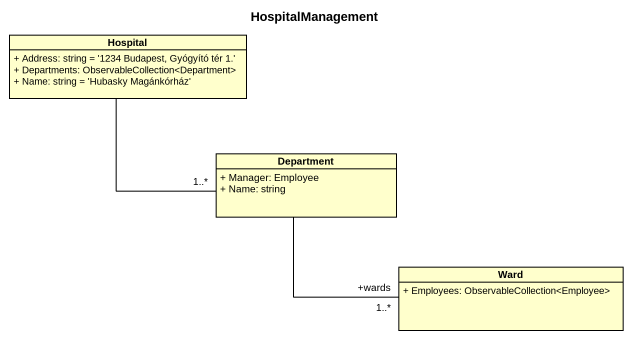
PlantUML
@startuml
title HospitalManagement
hide circle
hide empty members
skinparam classAttributeIconSize 0
class Hospital {
  + Address: string = '1234 Budapest, Gyógyító tér 1.'
  + Departments: ObservableCollection<Department>
  + Name: string = 'Hubasky Magánkórház'
}
class Department {
  + Manager: Employee
  + Name: string
}
class Ward {
  + Employees: ObservableCollection<Employee>
}
Hospital -- "1..*" Department
Department -right- "+wards\n1..*" Ward
@enduml
